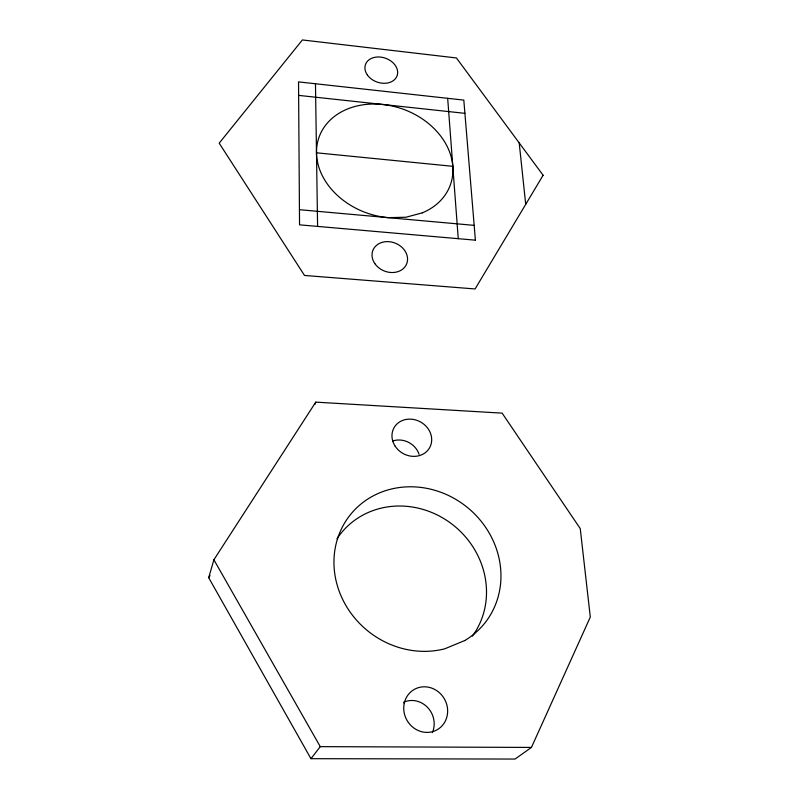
<?xml version="1.0" encoding="UTF-8"?>
<svg xmlns="http://www.w3.org/2000/svg" width="799" height="799" viewBox="0 0 799 799"><rect width="100%" height="100%" fill="white"/><g stroke="black" fill="none" stroke-linecap="round" stroke-linejoin="round"><path stroke-width="1.2" d="M208.699 577.697L213.892 559.779L315.755 402.137L502.132 413.133L580.244 528.598L590.301 617.048L531.445 747.425L515.055 759.05L310.961 758.69L208.699 577.697L210.047 575.61M314.906 404.414L315.755 402.137M310.961 758.69L320.259 746.646L531.445 747.425M299.435 209.698L474.177 225.368M316.494 152.809L452.803 166.312M298.636 95.381L464.908 113.338M213.892 559.779L320.259 746.646M519.2 142.911L525.712 204.334M447.68 98.317L458.256 238.681M315.465 83.755L317.593 226.417M392.689 440.988A19.755 17.638 29.4 0 1 419.076 454.301M403.515 702.271A22.412 20.924 63.1 0 1 427.625 707.475A22.412 20.924 63.1 0 1 432.389 732.623M336.978 538.766A83.476 77.303 41.2 0 1 449.847 522.546A83.476 77.303 41.2 0 1 472.369 636.164M543.11 175.261L475.095 288.958L304.519 275.455L219.186 143.171L302.392 39.95L456.419 57.957L543.11 175.261M464.698 640.568L444.783 648.798A86.332 79.311 40 0 1 334.372 553.987A86.332 79.311 40 0 1 460.054 502.042A86.332 79.311 40 0 1 464.698 640.568M422.311 212.854L405.972 217.238L388.044 217.648A69.853 54.981 20.3 0 1 319.47 136.06A69.853 54.981 20.3 0 1 425.557 121.208A69.853 54.981 20.3 0 1 422.311 212.854M475.395 240.179L299.545 224.839L298.536 81.888L463.81 100.095L475.395 240.179M367.46 75.126A16.779 12.644 19.4 0 0 395.805 78.192A16.779 12.644 19.4 0 0 380.584 57.089A16.779 12.644 19.4 0 0 367.46 75.126M374.831 263.6A18.197 14.971 22 0 0 405.582 265.967A18.197 14.971 22 0 0 388.963 241.678A18.197 14.971 22 0 0 374.831 263.6M395.195 446.242A20.404 18.027 29.2 0 0 429.562 447.839A20.404 18.027 29.2 0 0 410.716 419.145A20.404 18.027 29.2 0 0 395.195 446.242M404.174 703.619A23.201 21.563 60.6 0 0 432.599 731.664A23.201 21.563 60.6 0 0 440.279 693.532A23.201 21.563 60.6 0 0 404.174 703.619"/></g></svg>
